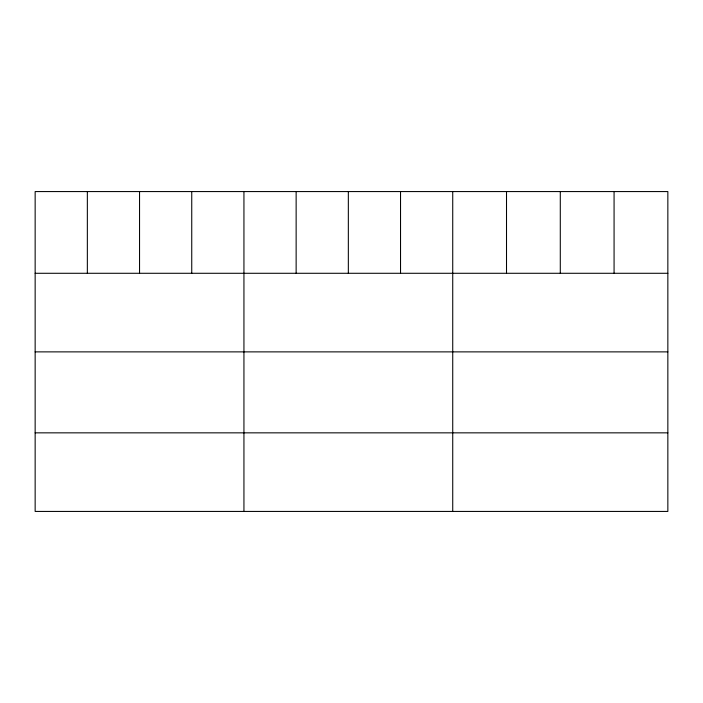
<?xml version="1.0" encoding="UTF-8"?>
<svg xmlns="http://www.w3.org/2000/svg" width="703" height="703" viewBox="0 0 703 703"><rect width="100%" height="100%" fill="white"/><g stroke="black" fill="none" stroke-linecap="round" stroke-linejoin="round"><path stroke-width="1.05" d="M667.85 273.282L667.85 511.433L35.15 511.433L35.15 191.567L667.85 191.567L667.85 273.282L35.15 273.282M35.15 351.878L667.85 351.878M35.15 432.846L667.85 432.846M614.071 191.567L614.071 273.282M560.291 191.567L560.291 273.282M506.512 191.567L506.512 273.282M452.732 191.567L452.732 511.433M400.534 191.567L400.534 273.282M348.337 191.567L348.337 273.282M296.139 191.567L296.139 273.282M243.941 191.567L243.941 511.433M191.743 191.567L191.743 273.282M139.546 191.567L139.546 273.282M87.348 191.567L87.348 273.282"/></g></svg>
